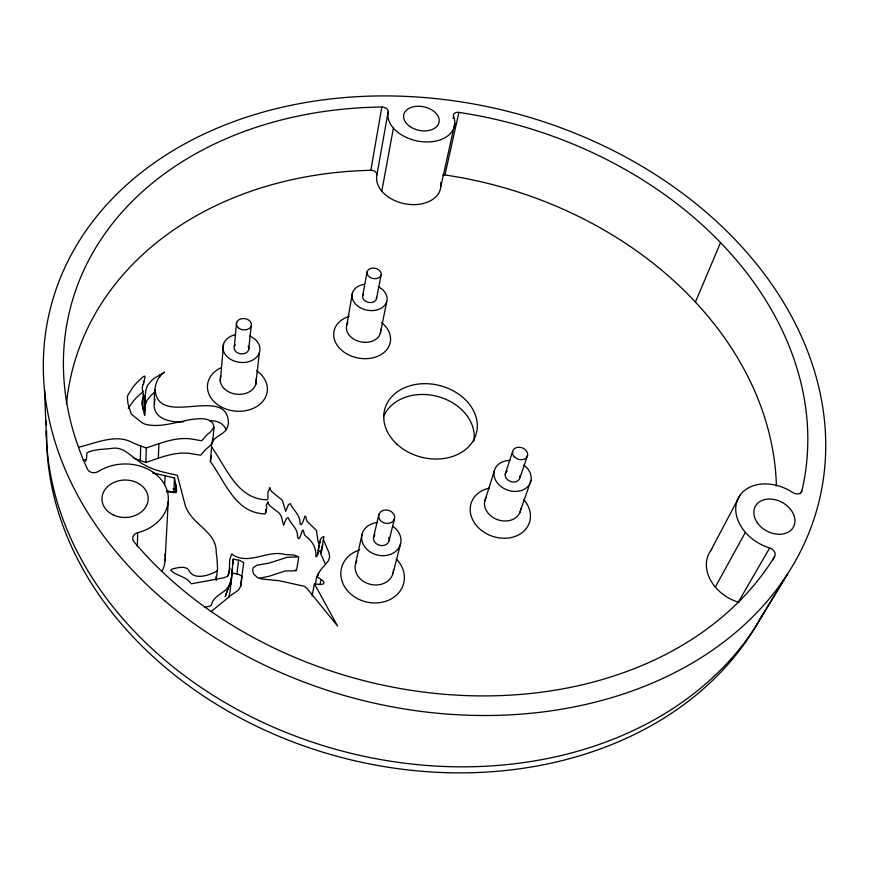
<?xml version="1.0" encoding="UTF-8"?>
<svg xmlns="http://www.w3.org/2000/svg" width="869" height="869" viewBox="0 0 869 869"><rect width="100%" height="100%" fill="white"/><g stroke="black" fill="none" stroke-linecap="round" stroke-linejoin="round"><path stroke-width="1.3" d="M183.707 421.813C169.39 422.834 149.946 418.174 154.964 399.436M154.563 404.237C154.117 392.799 153.759 379.308 164.556 372.16L153.737 378.602A47.817 37.291 3.4 0 0 150.956 381.198L147.426 385.619L145.927 389.942A72.616 56.572 4.7 0 0 145.362 395.015L144.612 415.306L141.919 403.987A23.376 18.195 2.4 0 1 141.94 401.815L143.027 397.111M137.313 546.655L137.693 532.697A43.428 35.184 -1.1 0 0 163.437 482.675A43.428 35.184 -1.1 0 0 98.284 471.53A6.952 5.529 -1.8 0 1 87.454 469.195A377.016 288.28 14.3 0 1 381.839 107.017A5.486 3.65 11 0 1 388.15 111.819A33.902 22.572 12.1 0 0 423.648 141.843A33.902 22.572 12.1 0 0 453.564 116.337A5.431 3.595 13 0 1 458.908 112.383A377.016 288.28 14.3 0 1 801.826 490.996L800.262 493.701M212.557 438.943L212.318 443.016L209.429 446.297A66.707 54.258 6 0 0 205.214 449.957L200.641 455.247L192.103 453.803A35.564 28.764 2.2 0 0 186.314 453.118C172.247 452.445 158.918 458.137 145.851 462.482L140.278 460.57L140.691 446.014L136.574 444.407A87.899 67.825 3.1 0 1 132.023 442.332C115.512 433.631 95.568 443.277 78.764 447.198M142.842 408.908L143.266 394.113L142.331 389.171A23.637 18.271 2.6 0 1 142.364 386.987C145.145 376.223 148.425 371.009 136.574 382.979A115.914 92.081 5 0 0 133.25 386.781L127.786 395.33A16.142 12.503 1.5 0 0 127.374 397.166L127.96 403.596L131.034 413.362A10.515 8.19 1.2 0 0 132.338 414.958L141.799 422.54A16.511 12.894 1.7 0 0 145.764 424.387C157.93 427.309 170.498 423.681 182.49 421.291A79.003 64.013 3.4 0 1 188.225 420.042C196.285 418.76 213.101 415.719 213.97 427.418L212.731 441.941M143.689 384.055L143.765 381.361M144.612 415.306L145.351 395.015M145.851 462.482L146.318 447.937C159.548 443.592 173.04 437.9 187.259 438.595A35.987 28.916 2.5 0 1 193.114 439.301L201.749 440.768L206.377 435.456A67.489 54.53 6.1 0 1 210.635 431.795L213.97 427.418M159.548 377.276L159.657 374.572M158.31 458.213L158.929 443.679M164.675 484.869L165.132 475.734M165.099 560.853L168.195 501.728M173.789 492.94L174.473 477.983L154.791 473.344A47.697 38.942 -0.4 0 0 152.814 472.997M175.353 492.636L175.81 484.837L174.473 477.983M231.393 579.427L225.288 596.471L231.393 579.427L233.218 559.136L238.573 560.212A17.88 15.153 3.9 0 1 240.148 560.592L243.733 562.667L240.42 586.586L238.53 590.127L231.426 594.885A134.141 119.346 10.5 0 0 225.201 600.121L210.895 611.733M228.59 597.579L230.144 591.278L231.328 577.679M231.588 573.996L232.099 569.162M322.801 544.624L320.9 554.161L325.288 563.872M266.859 506.453L265.262 513.883C235.249 513.318 225.299 481.828 210.352 461.504L211.58 447.068C210.352 437.281 222.182 435.999 226.331 429.449A27.363 21.519 3.8 0 0 228.417 423.496C228.243 383.587 157.582 429.243 155.117 389.442M220.313 381.545L223.583 343.787M234.326 346.449L236.618 322.399M216.218 579.58L217.565 568.511L217.011 558.908A314.6 252.597 -12.9 0 0 216.196 552.304C216.772 533.99 197.317 526.484 188.845 512.743A57.473 46.861 5 0 1 185.542 506.508L177.341 475.267C163.73 472.312 149.598 469.727 138.247 460.907C130.546 455.693 123.344 447.101 113.089 448.208C104.432 449.555 94.808 448.784 86.9 452.858L86.455 459.245L85.531 461.352M248.643 350.001L251.195 326.027M227.96 576.071L229.97 567.989M232.512 565.404L233.218 559.136M230.817 584.663L232.36 570.955M255.736 384.554L259.386 352.673M241.234 583.088L242.049 576.266L238.519 574.366A17.662 15.055 3.6 0 0 236.965 573.985L238.573 560.212M240.811 586.553L241.093 584.196M320.846 553.357L323.963 536.477L321.715 537.531L320.335 539.595L318.228 550.446M296.698 569.445L298.61 558.17M66.435 404.204A359.723 283.609 14.3 0 1 370.835 170.302L381.828 107.017M346.818 324.963L352.434 293.005M266.186 505.573L268.043 501.75L268.282 503.77L269.966 505.845L279.373 513.275L281.393 516.577L283.544 525.3L286.259 518.75L288.095 517.533C290.615 523.79 298.11 528.982 297.513 536.238C298.664 543.57 301.684 532.143 302.423 530.166L303.303 530.416L303.933 532.675A9.211 7.658 9.1 0 0 304.889 535.391C312.406 541.322 316.11 546.775 315.979 556.703C317.761 557.648 317.924 548.524 321.66 550.696M440.724 182.501A32.555 22.485 11.9 0 1 408.332 204.324A32.555 22.485 11.9 0 1 376.874 175.017L388.15 111.819M381.817 191.18L393.396 128.123M362.731 295.558L367.12 271.649M317.348 555.106L319.901 541.354M312.09 596.058L314.404 583.772C326.092 586.043 327.168 582.263 316.718 576.712L320.368 570.314L328.341 560.842L329.666 557.04L328.993 552.76L323.442 539.606M315.328 584.098L316.718 576.712M318.087 575.582L318.554 573.106M320.031 584.707L320.987 579.786M376.462 298.969L381.078 275.115A7.202 5.247 11.1 0 0 371.878 268.173A7.202 5.247 11.1 0 0 369.336 276.907A7.202 5.247 11.1 0 0 381.078 275.115M380.35 333.294L386.748 301.532M453.118 118.369L453.564 116.337M355.551 563.775L362.091 534.153M440.898 186.129L454.791 123.572M776.408 485.988A359.723 283.609 14.3 0 0 444.95 174.962L458.908 112.383M373.648 537.02L378.797 514.763M389.051 540.833L394.493 518.652A8.093 6.637 13.2 0 0 384.098 510.179A8.093 6.637 13.2 0 0 381.317 521.346A8.093 6.637 13.2 0 0 394.493 518.652M393.081 573.073L400.598 543.69M484.739 501.163L494.222 471.27M505.258 474.007L512.591 451.598M519.977 477.657L527.581 455.313M519.695 512.971L531.013 480.394M695.406 302.075L720.553 242.636M211.58 455.638L210.352 461.504M319.651 542.756L318.934 543.483L318.119 541.908L316.446 530.47L307.278 521.509A9.32 7.702 9.2 0 1 306.301 518.782L305.66 516.49L304.769 516.24C304.367 518.923 300.142 530.003 299.924 521.682C299.718 514.709 292.875 509.614 290.257 503.52L288.41 504.748L285.673 511.33L282.349 500.262L271.91 491.745L270.216 489.649L269.966 487.618L267.891 492.256L267.924 498.589L267.163 499.816C236.889 499.24 226.711 467.565 211.58 447.068M710.657 550.816L739.986 495.287M128.286 408.321L132.935 401.63A114.589 91.647 4.8 0 1 136.227 397.839L143.211 391.398M715.306 587.042L745.374 532.339M738.922 602.38A6.387 4.997 30.7 0 0 738.302 602.163L769.652 547.959A40.734 30.491 28.5 0 1 737.575 499.653A40.734 30.491 28.5 0 1 792.865 492.582A6.463 4.758 28.2 0 0 801.826 490.996M229.525 585.217C225.223 593.234 213.535 595.156 211.525 604.715A6.007 5.138 1.5 0 1 209.874 606.16L204.595 607.301M772.563 560.081L774.637 556.551A6.702 5.095 29.5 0 0 769.652 547.959M754.835 627.798L787.336 574.311L763.015 614.274M217.076 570.835C209.581 575.55 193.287 580.742 188.725 570.031A6.724 5.67 0.5 0 0 187.259 568.467L183.544 567.305L178.829 567.511L172.258 568.934L170.715 570.194C176.624 576.234 186.227 576.19 191.256 583.805L222.996 577.972L227.124 576.581L228.677 574.192A13.089 11.058 2.7 0 0 229.21 571.639L229.753 559.766L231.491 554.172A1.293 1.086 3.9 0 1 232.273 554.237A1.434 1.195 3.9 0 1 233.12 555.095C248.545 564.513 265.718 551.478 281.578 553.781A43.874 36.259 7.8 0 0 285.705 554.563L294.189 555.063L298.806 556.888L287.357 557.268L268.76 563.199L257.028 565.143L253.205 567.729L252.618 570.477L253.596 573.877L257.496 577.646L261.678 579.004L279.286 580.742L304.508 586.325L307.192 588.617L337.585 626.049L314.404 583.772M155.149 391.876L153.194 393.451A47.274 37.128 3.2 0 0 150.446 396.036L146.948 400.446L145.471 404.748A71.79 56.333 4.5 0 0 144.906 409.81M83.109 460.19L85.683 459.549M259.581 578.189L268.999 576.299L285.173 570.976L296.351 570.77L295.362 569.901M209.896 420.878C216.5 420.183 223.854 423.29 226.103 429.959M166.609 491.908L176.374 492.419L176.635 489.834A95.308 76.711 -3.1 0 0 176.396 488.161L175.81 484.837M231.675 572.921L236.965 573.985M173.127 488.693L174.332 488.954M166.566 490.605L173.659 492.31M140.691 446.014L146.318 447.937M140.278 460.57L136.205 458.973A86.911 67.543 2.9 0 1 133.185 457.626M143.266 394.113L145.058 400.533M266.023 512.656L265.61 509.647M216.012 576.625L216.196 580.503M44.525 390.214L46.405 436.781M774.637 556.551A377.016 288.28 14.3 0 1 133.902 541.68A7.104 5.866 -1.2 0 1 137.693 532.697M738.302 602.163A38.833 29.959 29.5 0 1 711.841 549.262M392.636 526.256A19.835 16.468 13.2 0 1 394.059 552.586A19.835 16.468 13.2 0 1 363.611 545.048A19.835 16.468 13.2 0 1 377.439 522.497M388.856 537.498A7.93 6.583 13.2 0 1 380.101 545.417A7.93 6.583 13.2 0 1 374.93 534.641M524.007 465.187A18.999 15.023 18.7 0 1 523.985 489.421A18.999 15.023 18.7 0 1 495.471 479.938A18.999 15.023 18.7 0 1 509.821 460.461M519.977 475.777A7.593 6.007 18.7 0 1 510.396 481.437A7.593 6.007 18.7 0 1 507.224 470.987M378.254 286.672A17.695 13.057 11 0 1 382.143 307.626A17.695 13.057 11 0 1 354.563 302.879A17.695 13.057 11 0 1 364.524 284.304M376.473 296.84A7.082 5.225 11 0 1 368.456 302.379A7.082 5.225 11 0 1 363.503 294.124M249.761 336.053A18.564 14.11 6.1 0 1 255.367 358.289A18.564 14.11 6.1 0 1 226.092 355.551A18.564 14.11 6.1 0 1 235.314 334.706M248.197 346.144A7.43 5.649 6.1 0 1 240.985 353.868A7.43 5.649 6.1 0 1 235.249 344.906M764.329 611.906A378.026 298.349 14.3 0 1 347.774 752.521A378.026 298.349 14.3 0 1 46.274 431.437M46.285 424.876A378.026 298.349 14.3 0 1 46.383 420.965M761.7 615.98A375.875 297.698 14.3 0 1 343.027 757.887A375.875 297.698 14.3 0 1 46.654 431.035M393.472 569.738A19.335 16.283 13.1 0 1 370.281 584.326A19.335 16.283 13.1 0 1 356.801 560.657M520.824 508.517A18.531 14.882 18.9 0 1 497.959 519.825A18.531 14.882 18.9 0 1 486.499 496.949M380.622 329.308A17.293 12.981 10.9 0 1 360.765 341.886A17.293 12.981 10.9 0 1 347.937 322.508M256.105 378.895A18.13 14.002 5.7 0 1 237.183 394.276A18.13 14.002 5.7 0 1 220.791 375.886M396.297 558.963A32.023 27.058 13.1 0 1 391.235 598.893A32.023 27.058 13.1 0 1 345.058 587.466A32.023 27.058 13.1 0 1 359.636 549.892M523.725 499.556A30.708 24.745 19 0 1 516.794 535.782A30.708 24.745 19 0 1 473.529 521.378A30.708 24.745 19 0 1 489.345 488.117M381.48 322.432A28.666 21.595 10.9 0 1 380.503 354.9A28.666 21.595 10.9 0 1 338.389 346.872A28.666 21.595 10.9 0 1 349.338 316.305M256.713 370.824A30.046 23.289 5.7 0 1 258.278 405.508A30.046 23.289 5.7 0 1 213.85 401.435A30.046 23.289 5.7 0 1 221.399 367.576M383.653 416.447A46.948 36.856 14.3 0 1 438.117 396.612A46.948 36.856 14.3 0 1 473.79 441.409M370.835 170.302A5.257 3.628 10.8 0 1 376.874 175.017M442.723 174.984A5.214 3.585 13 0 1 444.95 174.962M164.947 553.955A41.288 34.325 -2.5 0 1 162.112 571.172M164.665 600.718A396.242 303.324 14.3 0 0 814.742 516.686A396.242 303.324 14.3 0 0 324.17 99.739A396.242 303.324 14.3 0 0 164.665 600.718M397.079 444.32A47.35 36.965 14.3 0 0 475.582 435.771A47.35 36.965 14.3 0 0 418.945 384A47.35 36.965 14.3 0 0 397.079 444.32M514.242 456.692A7.734 6.05 18.6 0 0 527.19 456.497A7.734 6.05 18.6 0 0 518.826 447.231A7.734 6.05 18.6 0 0 514.242 456.692M239.181 328.439A7.56 5.681 6.3 0 0 251.358 325.451A7.56 5.681 6.3 0 0 241.169 318.793A7.56 5.681 6.3 0 0 239.181 328.439M113.774 515.154A23.115 18.727 -1.1 0 0 148.175 498.361A23.115 18.727 -1.1 0 0 113.252 482.729A23.115 18.727 -1.1 0 0 113.774 515.154M757.355 522.758A21.682 16.229 28.5 0 0 792.886 527.928A21.682 16.229 28.5 0 0 772.932 499.295A21.682 16.229 28.5 0 0 757.355 522.758M409.799 126.45A18.043 12.014 12.1 0 0 438.91 122.844A18.043 12.014 12.1 0 0 415.469 106.409A18.043 12.014 12.1 0 0 409.799 126.45"/></g></svg>
